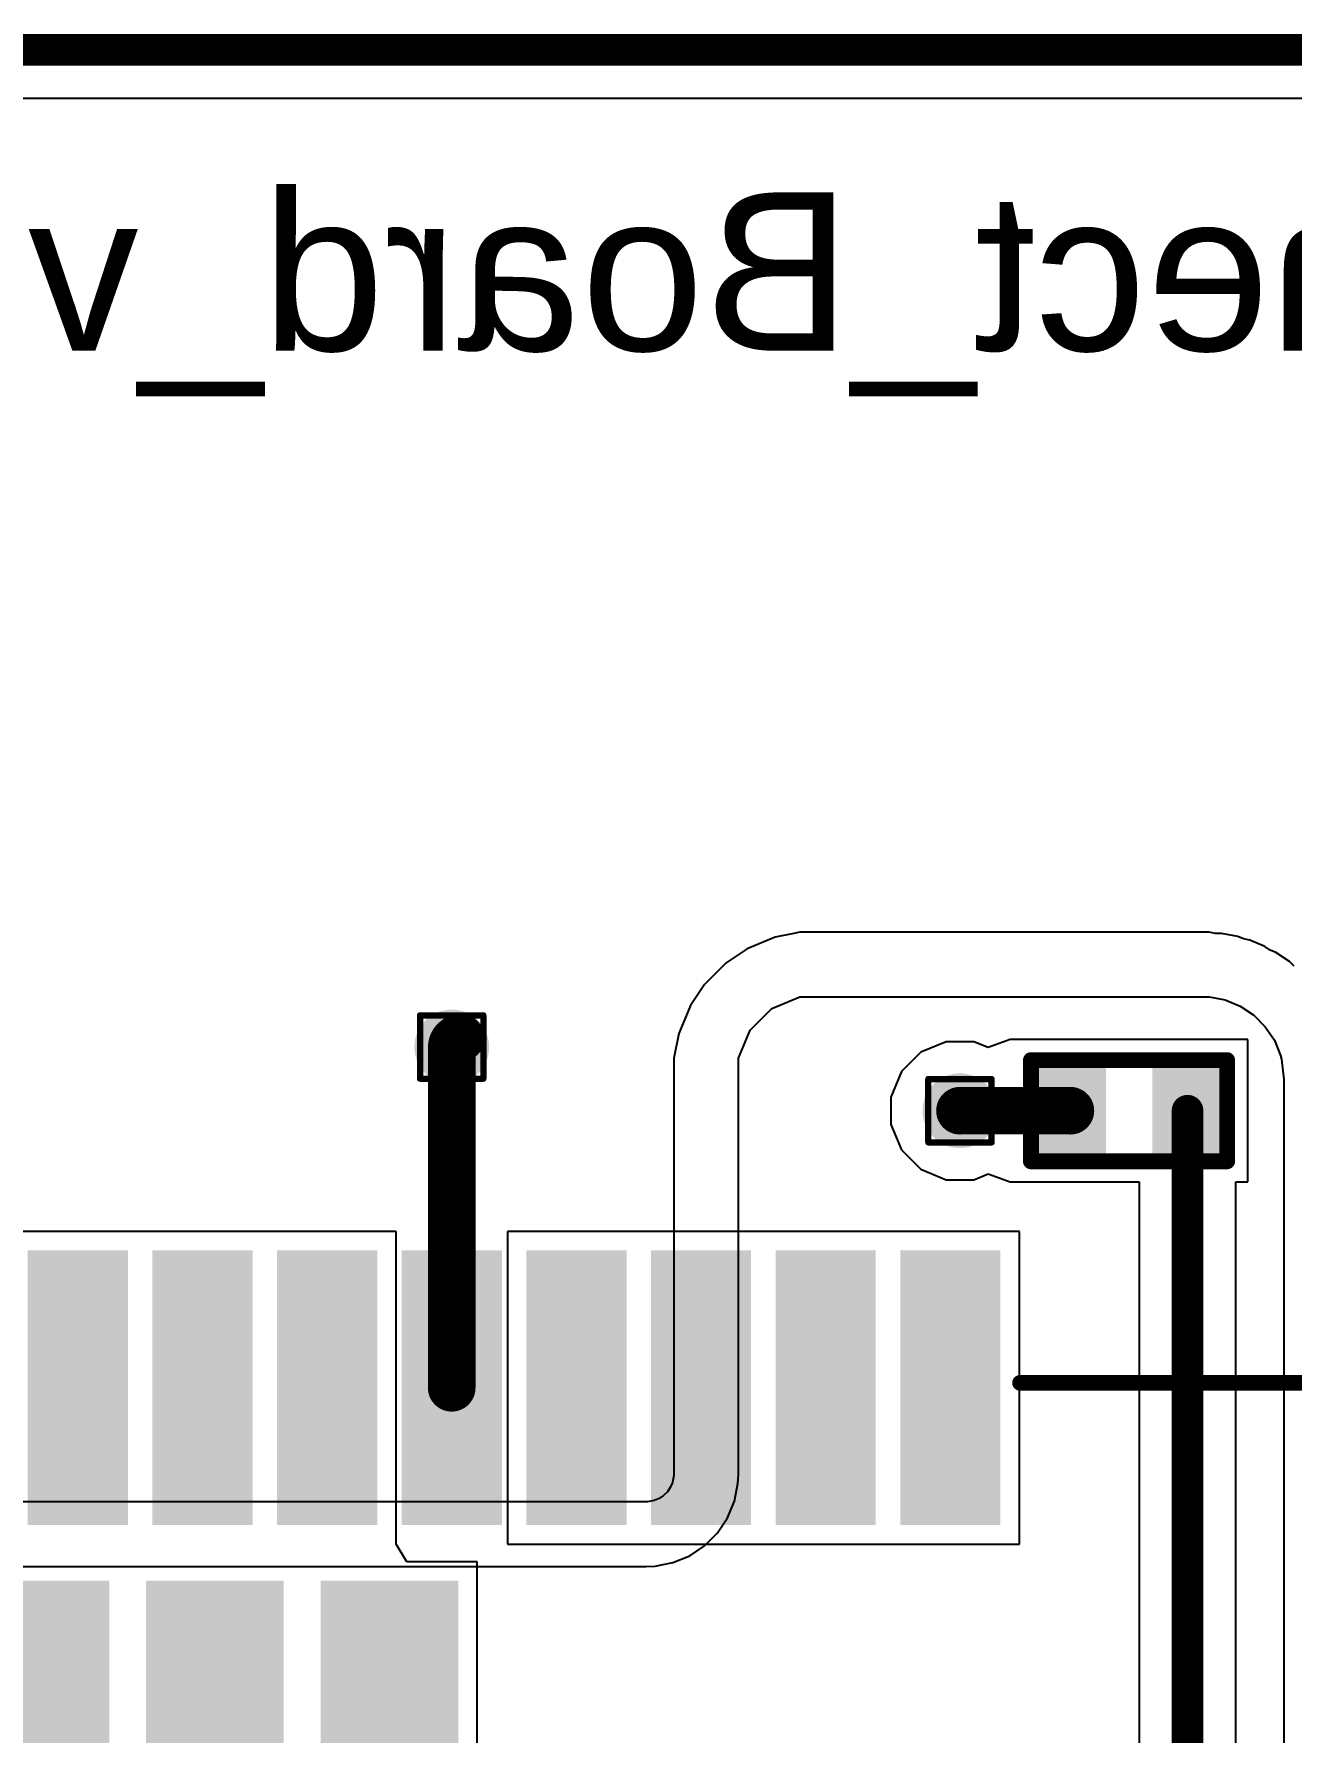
# Model space of a CAD drawing. Header units: inches. Extents: x -40 to 219, y 2 to 133.
# Drawn here: x 55.31 to 65.4, y 68.89 to 82.51 of the extents above; entities that cross this region are included whole.
import ezdxf

# ---------------------------------------------------------------- set-up
doc = ezdxf.new("R2010")
doc.units = ezdxf.units.IN
for name, color, linetype in [('Board Outline', 216, 'Continuous'), ('Bottom Layer', 5, 'Continuous'), ('Bottom Overlay', 54, 'Continuous'), ('Drill Drawing', 1, 'Continuous'), ('Top Layer', 1, 'Continuous'), ('Top Overlay', 2, 'Continuous'), ('Top Paste', 8, 'Continuous'), ('Top Solder', 216, 'Continuous'), ('Via Holes', 16, 'Continuous')]:
    doc.layers.add(name, color=color, linetype=linetype)
doc.styles.add('Arial', font='', dxfattribs={"height": 0.2})
doc.styles.get('Arial').set_extended_font_data('Arial')

# ---------------------------------------------------------------- blocks, each defined once
blk = doc.blocks.new('A7672E__FASE__24')
at = {"layer": 'Top Layer'}
for points in [[(10.35, -1.15), (9.25, -1.15), (9.25, -0.25), (10.35, -0.25)], [(13, -0.7), (13, -1.3), (11, -1.3), (11, -0.7)], [(10.35, -2.55), (9.25, -2.55), (9.25, -1.65), (10.35, -1.65)], [(13, -1.7), (13, -2.3), (11, -2.3), (11, -1.7)], [(13, -2.7), (13, -3.3), (11, -3.3), (11, -2.7)], [(10.35, -3.95), (9.25, -3.95), (9.25, -3.05), (10.35, -3.05)], [(13, -3.7), (13, -4.3), (11, -4.3), (11, -3.7)], [(13, -4.7), (13, -5.3), (11, -5.3), (11, -4.7)], [(13, -5.7), (13, -6.3), (11, -6.3), (11, -5.7)], [(13, -6.7), (13, -7.3), (11, -7.3), (11, -6.7)], [(13, -7.7), (13, -8.3), (11, -8.3), (11, -7.7)]]:
    blk.add_hatch(color=1, dxfattribs=at).paths.add_polyline_path(points)
at = {"layer": 'Top Paste'}
for points in [[(10.35, -1.15), (9.25, -1.15), (9.25, -0.25), (10.35, -0.25)], [(13, -0.7), (13, -1.3), (11, -1.3), (11, -0.7)], [(10.35, -2.55), (9.25, -2.55), (9.25, -1.65), (10.35, -1.65)], [(13, -1.7), (13, -2.3), (11, -2.3), (11, -1.7)], [(13, -2.7), (13, -3.3), (11, -3.3), (11, -2.7)], [(10.35, -3.95), (9.25, -3.95), (9.25, -3.05), (10.35, -3.05)], [(13, -3.7), (13, -4.3), (11, -4.3), (11, -3.7)], [(13, -4.7), (13, -5.3), (11, -5.3), (11, -4.7)], [(13, -5.7), (13, -6.3), (11, -6.3), (11, -5.7)], [(13, -6.7), (13, -7.3), (11, -7.3), (11, -6.7)], [(13, -7.7), (13, -8.3), (11, -8.3), (11, -7.7)]]:
    blk.add_hatch(color=8, dxfattribs=at).paths.add_polyline_path(points)
at = {"layer": 'Top Solder'}
for points in [[(10.452, -1.252), (9.148, -1.252), (9.148, -0.148), (10.452, -0.148)], [(13.102, -0.598), (13.102, -1.402), (10.898, -1.402), (10.898, -0.598)], [(10.452, -2.652), (9.148, -2.652), (9.148, -1.548), (10.452, -1.548)], [(13.102, -1.598), (13.102, -2.402), (10.898, -2.402), (10.898, -1.598)], [(13.102, -2.598), (13.102, -3.402), (10.898, -3.402), (10.898, -2.598)], [(10.452, -4.052), (9.148, -4.052), (9.148, -2.948), (10.452, -2.948)], [(13.102, -3.598), (13.102, -4.402), (10.898, -4.402), (10.898, -3.598)], [(13.102, -4.598), (13.102, -5.402), (10.898, -5.402), (10.898, -4.598)], [(13.102, -5.598), (13.102, -6.402), (10.898, -6.402), (10.898, -5.598)], [(13.102, -6.598), (13.102, -7.402), (10.898, -7.402), (10.898, -6.598)], [(13.102, -7.598), (13.102, -8.402), (10.898, -8.402), (10.898, -7.598)]]:
    blk.add_hatch(color=216, dxfattribs=at).paths.add_polyline_path(points)
at = {"layer": 'Top Overlay'}
blk.add_lwpolyline([(12.04, -8.56, 0.127, 0.127, 0), (12.04, -12.065, 0.127, 0.127, 0)], format="xyseb", dxfattribs=at)
blk.add_lwpolyline([(12.008, -8.56, 0.0635, 0.0635, 1), (12.071, -8.56, 0.0635, 0.0635, 1)], format="xyseb", close=True, dxfattribs=at)
blk = doc.blocks.new('R___0402_84')
at = {"layer": 'Top Layer'}
for points in [[(-0.699, -0.318), (-0.699, 0.318), (-0.241, 0.318), (-0.241, -0.318)], [(0.241, -0.318), (0.241, 0.318), (0.699, 0.318), (0.699, -0.318)]]:
    blk.add_hatch(color=1, dxfattribs=at).paths.add_polyline_path(points)
at = {"layer": 'Top Paste'}
for points in [[(-0.699, -0.318), (-0.699, 0.318), (-0.241, 0.318), (-0.241, -0.318)], [(0.241, -0.318), (0.241, 0.318), (0.699, 0.318), (0.699, -0.318)]]:
    blk.add_hatch(color=8, dxfattribs=at).paths.add_polyline_path(points)
at = {"layer": 'Top Solder'}
for points in [[(-0.754, -0.373), (-0.754, 0.373), (-0.186, 0.373), (-0.186, -0.373)], [(0.186, -0.373), (0.186, 0.373), (0.754, 0.373), (0.754, -0.373)]]:
    blk.add_hatch(color=216, dxfattribs=at).paths.add_polyline_path(points)
at = {"layer": 'Top Overlay'}
for points in [[(-0.787, 0.406, 0.127, 0.127, 0), (0.787, 0.406, 0.127, 0.127, 0)], [(-0.787, -0.406, 0.127, 0.127, 0), (-0.787, 0.406, 0.127, 0.127, 0)], [(0.787, -0.406, 0.127, 0.127, 0), (0.787, 0.406, 0.127, 0.127, 0)], [(-0.787, -0.406, 0.127, 0.127, 0), (0.787, -0.406, 0.127, 0.127, 0)], [(-0.813, -0.432, 0.00323, 0.00323, 0), (0.813, -0.432, 0.00323, 0.00323, 0)]]:
    blk.add_lwpolyline(points, format="xyseb", dxfattribs=at)
for points in [[(-0.819, 0.406, 0.0635, 0.0635, 1), (-0.756, 0.406, 0.0635, 0.0635, 1)], [(-0.819, 0.406, 0.0635, 0.0635, 1), (-0.756, 0.406, 0.0635, 0.0635, 1)], [(0.756, 0.406, 0.0635, 0.0635, 1), (0.819, 0.406, 0.0635, 0.0635, 1)], [(0.756, 0.406, 0.0635, 0.0635, 1), (0.819, 0.406, 0.0635, 0.0635, 1)], [(-0.819, -0.406, 0.0635, 0.0635, 1), (-0.756, -0.406, 0.0635, 0.0635, 1)], [(-0.819, -0.406, 0.0635, 0.0635, 1), (-0.756, -0.406, 0.0635, 0.0635, 1)], [(0.756, -0.406, 0.0635, 0.0635, 1), (0.819, -0.406, 0.0635, 0.0635, 1)], [(0.756, -0.406, 0.0635, 0.0635, 1), (0.819, -0.406, 0.0635, 0.0635, 1)], [(-0.814, -0.432, 0.00161, 0.00161, 1), (-0.812, -0.432, 0.00161, 0.00161, 1)], [(0.812, -0.432, 0.00161, 0.00161, 1), (0.814, -0.432, 0.00161, 0.00161, 1)]]:
    blk.add_lwpolyline(points, format="xyseb", close=True, dxfattribs=at)

msp = doc.modelspace()

# ---------------------------------------------------------------- hatches: boundary and pattern name
at = {"layer": 'Bottom Layer'}
h = msp.add_hatch(color=5, dxfattribs=at)
edge = h.paths.add_edge_path()
edge.add_arc((58.665, 74.381), 0.3, 0, 360)
h = msp.add_hatch(color=5, dxfattribs=at)
edge = h.paths.add_edge_path()
edge.add_arc((62.742, 73.87), 0.3, 0, 360)
at = {"layer": 'Top Layer'}
h = msp.add_hatch(color=1, dxfattribs=at)
edge = h.paths.add_edge_path()
edge.add_arc((58.665, 74.381), 0.3, 0, 360)
h = msp.add_hatch(color=1, dxfattribs=at)
edge = h.paths.add_edge_path()
edge.add_arc((62.742, 73.87), 0.3, 0, 360)
at = {"layer": 'Via Holes'}
h = msp.add_hatch(color=7, dxfattribs=at)
edge = h.paths.add_edge_path()
edge.add_arc((58.665, 74.381), 0.15, 0, 360)
h = msp.add_hatch(color=7, dxfattribs=at)
edge = h.paths.add_edge_path()
edge.add_arc((62.742, 73.87), 0.15, 0, 360)

# ---------------------------------------------------------------- linework, layer by layer
at = {"layer": 'Board Outline'}
msp.add_lwpolyline([(3.393, 82.382, 0.254, 0.254, 0), (85.393, 82.382, 0.254, 0.254, 0)], format="xyseb", dxfattribs=at)
at = {"layer": 'Bottom Layer'}
for p, q in [((42.781, 81.994), (85.63, 81.994)), ((61.26, 75.263), (61.034, 75.169)), ((61.397, 75.29), (61.26, 75.263)), ((61.26, 75.263), (61.26, 75.263)), ((61.459, 75.303), (61.397, 75.29)), ((61.581, 75.303), (61.459, 75.303)), ((64.676, 75.303), (61.581, 75.303)), ((61.581, 75.303), (61.581, 75.303)), ((64.741, 75.303), (64.676, 75.303)), ((64.791, 75.293), (64.741, 75.303)), ((64.842, 75.293), (64.791, 75.293)), ((64.971, 75.267), (64.842, 75.293)), ((65.018, 75.248), (64.971, 75.267)), ((65.068, 75.238), (65.018, 75.248)), ((65.189, 75.187), (65.068, 75.238)), ((61.034, 75.169), (60.866, 75.057)), ((61.034, 75.169), (61.034, 75.169)), ((65.231, 75.159), (65.189, 75.187)), ((65.278, 75.14), (65.231, 75.159)), ((65.387, 75.067), (65.278, 75.14)), ((60.866, 75.057), (60.692, 74.883)), ((65.423, 75.031), (65.387, 75.067)), ((60.692, 74.883), (60.58, 74.715)), ((60.58, 74.715), (60.486, 74.489)), ((61.058, 74.517), (61.232, 74.691)), ((61.232, 74.691), (61.459, 74.785)), ((61.459, 74.785), (61.581, 74.785)), ((61.581, 74.785), (64.676, 74.785)), ((61.581, 74.785), (61.581, 74.785)), ((64.676, 74.785), (64.741, 74.785)), ((64.741, 74.785), (64.87, 74.759)), ((64.87, 74.759), (64.991, 74.709)), ((64.991, 74.709), (65.099, 74.636)), ((65.099, 74.636), (65.192, 74.544)), ((65.192, 74.544), (65.265, 74.435)), ((60.486, 74.489), (60.447, 74.291)), ((60.486, 74.489), (60.486, 74.489)), ((60.965, 74.291), (61.058, 74.517)), ((65.265, 74.435), (65.315, 74.314)), ((60.447, 74.291), (60.447, 74.168)), ((60.965, 74.168), (60.965, 74.291)), ((65.315, 74.314), (65.321, 74.283)), ((65.321, 74.283), (65.34, 74.12)), ((60.447, 74.168), (60.447, 70.964)), ((60.965, 70.951), (60.965, 74.168)), ((65.34, 74.12), (65.34, 74.12)), ((65.34, 74.12), (65.34, 74.12)), ((65.34, 74.12), (65.34, 74.12)), ((65.34, 74.12), (65.34, 70.365)), ((60.418, 70.848), (60.395, 70.813)), ((60.435, 70.888), (60.418, 70.848)), ((60.446, 70.942), (60.435, 70.888)), ((60.447, 70.964), (60.446, 70.942)), ((60.933, 70.737), (60.961, 70.879)), ((60.961, 70.879), (60.965, 70.951)), ((60.965, 70.951), (60.965, 70.951)), ((60.213, 70.731), (51.67, 70.731)), ((60.235, 70.732), (60.213, 70.731)), ((60.289, 70.742), (60.235, 70.732)), ((60.329, 70.759), (60.289, 70.742)), ((60.364, 70.783), (60.329, 70.759)), ((60.395, 70.813), (60.364, 70.783)), ((60.877, 70.603), (60.933, 70.737)), ((60.797, 70.483), (60.877, 70.603)), ((60.694, 70.38), (60.797, 70.483)), ((60.44, 70.244), (60.574, 70.3)), ((60.574, 70.3), (60.694, 70.38)), ((65.34, 70.365), (65.34, 49.334)), ((43.74, 70.213), (60.226, 70.213)), ((60.226, 70.213), (60.298, 70.216)), ((60.298, 70.216), (60.44, 70.244))]:
    msp.add_line(p, q, dxfattribs=at)
at = {"layer": 'Drill Drawing'}
for points in [[(58.411, 74.635, 0.0508, 0.0508, 0), (58.919, 74.635, 0.0508, 0.0508, 0)], [(58.411, 74.127, 0.0508, 0.0508, 0), (58.411, 74.635, 0.0508, 0.0508, 0)], [(58.919, 74.127, 0.0508, 0.0508, 0), (58.919, 74.635, 0.0508, 0.0508, 0)], [(58.411, 74.127, 0.0508, 0.0508, 0), (58.919, 74.127, 0.0508, 0.0508, 0)], [(62.488, 74.124, 0.0508, 0.0508, 0), (62.996, 74.124, 0.0508, 0.0508, 0)], [(62.488, 73.616, 0.0508, 0.0508, 0), (62.488, 74.124, 0.0508, 0.0508, 0)], [(62.996, 73.616, 0.0508, 0.0508, 0), (62.996, 74.124, 0.0508, 0.0508, 0)], [(62.488, 73.616, 0.0508, 0.0508, 0), (62.996, 73.616, 0.0508, 0.0508, 0)]]:
    msp.add_lwpolyline(points, format="xyseb", dxfattribs=at)
for points in [[(58.398, 74.635, 0.0254, 0.0254, 1), (58.423, 74.635, 0.0254, 0.0254, 1)], [(58.398, 74.635, 0.0254, 0.0254, 1), (58.423, 74.635, 0.0254, 0.0254, 1)], [(58.906, 74.635, 0.0254, 0.0254, 1), (58.931, 74.635, 0.0254, 0.0254, 1)], [(58.906, 74.635, 0.0254, 0.0254, 1), (58.931, 74.635, 0.0254, 0.0254, 1)], [(58.398, 74.127, 0.0254, 0.0254, 1), (58.423, 74.127, 0.0254, 0.0254, 1)], [(58.398, 74.127, 0.0254, 0.0254, 1), (58.423, 74.127, 0.0254, 0.0254, 1)], [(58.906, 74.127, 0.0254, 0.0254, 1), (58.931, 74.127, 0.0254, 0.0254, 1)], [(58.906, 74.127, 0.0254, 0.0254, 1), (58.931, 74.127, 0.0254, 0.0254, 1)], [(62.476, 74.124, 0.0254, 0.0254, 1), (62.501, 74.124, 0.0254, 0.0254, 1)], [(62.476, 74.124, 0.0254, 0.0254, 1), (62.501, 74.124, 0.0254, 0.0254, 1)], [(62.984, 74.124, 0.0254, 0.0254, 1), (63.009, 74.124, 0.0254, 0.0254, 1)], [(62.984, 74.124, 0.0254, 0.0254, 1), (63.009, 74.124, 0.0254, 0.0254, 1)], [(62.476, 73.616, 0.0254, 0.0254, 1), (62.501, 73.616, 0.0254, 0.0254, 1)], [(62.476, 73.616, 0.0254, 0.0254, 1), (62.501, 73.616, 0.0254, 0.0254, 1)], [(62.984, 73.616, 0.0254, 0.0254, 1), (63.009, 73.616, 0.0254, 0.0254, 1)], [(62.984, 73.616, 0.0254, 0.0254, 1), (63.009, 73.616, 0.0254, 0.0254, 1)]]:
    msp.add_lwpolyline(points, format="xyseb", close=True, dxfattribs=at)
at = {"layer": 'Top Layer'}
for p, q in [((42.781, 81.994), (69.912, 81.994)), ((62.632, 74.424), (62.429, 74.34)), ((62.853, 74.424), (62.632, 74.424)), ((62.968, 74.376), (62.853, 74.424)), ((63.146, 74.442), (62.968, 74.376)), ((63.146, 74.442), (63.146, 74.442)), ((65.051, 74.442), (63.146, 74.442)), ((65.051, 73.299), (65.051, 74.442)), ((62.429, 74.34), (62.273, 74.184)), ((62.273, 74.184), (62.188, 73.98)), ((62.188, 73.98), (62.188, 73.76)), ((62.188, 73.76), (62.273, 73.556)), ((62.273, 73.556), (62.429, 73.401)), ((62.429, 73.401), (62.632, 73.316)), ((62.632, 73.316), (62.853, 73.316)), ((62.853, 73.316), (62.968, 73.364)), ((62.968, 73.364), (63.146, 73.299)), ((63.146, 73.299), (63.146, 73.299)), ((63.146, 73.299), (64.18, 73.299)), ((64.18, 73.299), (64.18, 68.094)), ((64.957, 68.094), (64.957, 73.299)), ((64.957, 73.299), (65.051, 73.299)), ((58.219, 72.901), (53.111, 72.901)), ((58.219, 70.429), (58.219, 72.901)), ((63.219, 72.901), (59.111, 72.901)), ((59.111, 72.901), (59.111, 70.393)), ((63.219, 70.393), (63.219, 72.901)), ((58.219, 70.393), (58.219, 70.429)), ((58.305, 70.251), (58.219, 70.393)), ((59.111, 70.393), (63.219, 70.393)), ((58.869, 70.251), (58.305, 70.251)), ((58.869, 68.643), (58.869, 70.251))]:
    msp.add_line(p, q, dxfattribs=at)
for points in [[(58.665, 74.381, 0.381, 0.381, -0.414214), (58.738, 74.454, 0.381, 0.381, 0)], [(58.665, 71.647, 0.381, 0.381, 0), (58.665, 74.381, 0.381, 0.381, 0)], [(62.742, 73.87, 0.381, 0.381, 0), (63.629, 73.87, 0.381, 0.381, 0)], [(64.568, 68.094, 0.254, 0.254, 0), (64.568, 73.87, 0.254, 0.254, 0)]]:
    msp.add_lwpolyline(points, format="xyseb", dxfattribs=at)
for points in [[(58.569, 74.381, 0.191, 0.191, 1), (58.76, 74.381, 0.191, 0.191, 1)], [(58.569, 74.381, 0.191, 0.191, 1), (58.76, 74.381, 0.191, 0.191, 1)], [(58.642, 74.454, 0.191, 0.191, 1), (58.833, 74.454, 0.191, 0.191, 1)], [(62.647, 73.87, 0.191, 0.191, 1), (62.838, 73.87, 0.191, 0.191, 1)], [(63.533, 73.87, 0.191, 0.191, 1), (63.724, 73.87, 0.191, 0.191, 1)], [(64.505, 73.87, 0.127, 0.127, 1), (64.632, 73.87, 0.127, 0.127, 1)], [(58.569, 71.647, 0.191, 0.191, 1), (58.76, 71.647, 0.191, 0.191, 1)]]:
    msp.add_lwpolyline(points, format="xyseb", close=True, dxfattribs=at)

# ---------------------------------------------------------------- block references
msp.add_blockref('R___0402_84', (64.099, 73.87))
at = {"rotation": 90}
msp.add_blockref('A7672E__FASE__24', (54.665, 59.647), dxfattribs=at)

# ---------------------------------------------------------------- texts
at = {"layer": 'Bottom Overlay', "style": 'Arial', "text_generation_flag": 2}
msp.add_text('Smart_Connect_Board_v1.0', height=1.27, rotation=360, dxfattribs=at).set_placement((75.184, 79.968))

doc.saveas('drawing.dxf')
